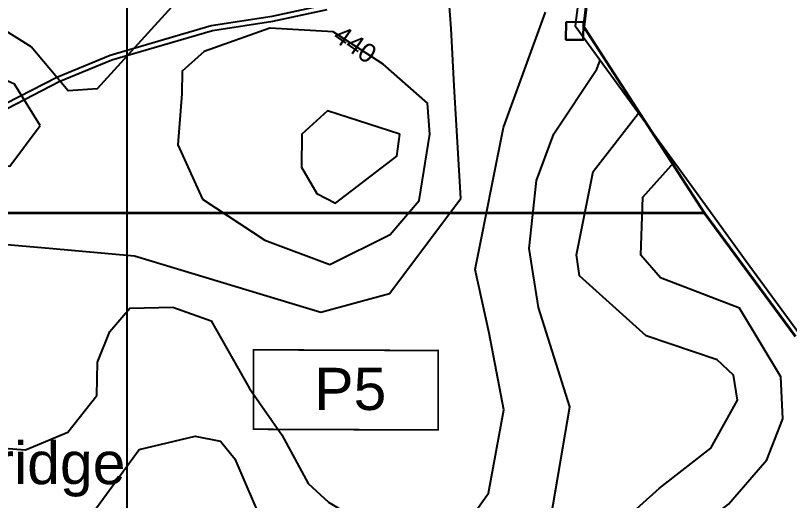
# Model space of a CAD drawing. Header units: metres. Extents: x 218545 to 227455, y 1543467 to 1556082.
# Drawn here: x 222868 to 223786, y 1550747 to 1551321 of the extents above; entities that cross this region are included whole.
import ezdxf

# ---------------------------------------------------------------- set-up
doc = ezdxf.new("R2010")
doc.units = ezdxf.units.M
doc.header["$MEASUREMENT"] = 0
for name, color, linetype in [('10 M CONTOUR', 20, 'Continuous'), ('2 M CONTOUR', 33, 'Continuous'), ('Bridges', 200, 'Continuous'), ('CART TRACK', 30, 'Continuous'), ('CONTEXT', 200, 'Continuous'), ('GRID', 250, 'Continuous'), ('STAGE-I', 160, 'Continuous'), ('STONES', 5, 'Continuous'), ('VILLAGE BOUNDARY', 6, 'Continuous')]:
    doc.layers.add(name, color=color, linetype=linetype)
doc.layers.add('BO', color=7, linetype='Continuous', lineweight=30)
doc.styles.get("Standard").update_dxf_attribs({"font": 'arial.ttf'})

msp = doc.modelspace()

# ---------------------------------------------------------------- linework, layer by layer
at = {"layer": '10 M CONTOUR'}
for points in [[(223359.27169, 1551180.59832, -1029.86579), (223356.57669, 1551217.24332, -1029.86579), (223303.81869, 1551263.32624, -1029.86579), (223244.58969, 1551301.73732, -1029.86579), (223169.64969, 1551306.17332, -1029.86579), (223091.88669, 1551278.40532, -1029.86579), (223065.53669, 1551255.21532, -1029.86579), (223065.06269, 1551228.03732, -1029.86579), (223060.30601, 1551167.83993, -1029.86579), (223089.80169, 1551103.55332, -1029.86579), (223163.76469, 1551054.74332, -1029.86579), (223240.50769, 1551025.94932, -1029.86579), (223312.32469, 1551061.71132, -1029.86579), (223346.67669, 1551101.70432, -1029.86579), (223359.27169, 1551180.59832, -1029.86579)], [(222897.19392, 1551190.73183, -1029.86579), (222866.87337, 1551239.78433, -1029.86579), (222800.24069, 1551269.28032, -1029.86579), (222775.56069, 1551273.03732, -1029.86579), (222745.15369, 1551257.36132, -1029.86579), (222744.88308, 1551178.02064, -1029.86579), (222788.63569, 1551143.81632, -1029.86579), (222861.24969, 1551142.46232, -1029.86579), (222897.19392, 1551190.73183, -1029.86579)], [(222856.77869, 1550136.78632, -1039.86579), (222932.94269, 1550142.10132, -1039.86579), (223047.07269, 1550064.28432, -1039.86579), (223170.78669, 1550007.62132, -1039.86579), (223281.27669, 1549996.20032, -1039.86579), (223469.75169, 1550052.13332, -1039.86579), (223548.57769, 1550093.36332, -1039.86579), (223659.44269, 1550193.91932, -1039.86579), (223698.23469, 1550269.90132, -1039.86579), (223703.05469, 1550341.87232, -1039.86579), (223667.57769, 1550376.28432, -1039.86579), (223625.78369, 1550380.66232, -1039.86579), (223499.85884, 1550389.61312, -1039.86579), (223450.12385, 1550452.37835, -1039.86579), (223461.51769, 1550548.06332, -1039.86579), (223713.16369, 1550742.19132, -1039.86579), (223758.56769, 1550794.61332, -1039.86579), (223777.62569, 1550843.20832, -1039.86579), (223775.40769, 1550893.07632, -1039.86579), (223726.09369, 1550974.34132, -1039.86579), (223632.72669, 1551010.20932, -1039.86579), (223609.22869, 1551037.31332, -1039.86579), (223611.51469, 1551105.65732, -1039.86579), (223649.00414, 1551147.37566, -1039.86579)]]:
    msp.add_polyline3d(points, dxfattribs=at)
at = {"layer": '2 M CONTOUR', "elevation": -1033.86579}
msp.add_lwpolyline([(222854.83069, 1550808.65032), (222879.82769, 1550806.40032), (222930.02369, 1550827.50032), (222964.30569, 1550870.85632), (222965.35669, 1550910.23632), (222979.79158, 1550946.66314), (223003.57569, 1550974.26432), (223054.76722, 1550975.38102), (223099.94869, 1550959.28032), (223145.30869, 1550879.33032), (223183.60668, 1550824.35053), (223214.90269, 1550766.52532), (223239.10069, 1550744.65532), (223326.88469, 1550691.73032), (223395.83569, 1550709.40332), (223428.60869, 1550755.44532), (223446.96558, 1550853.8644), (223429.63585, 1550944.87693), (223412.87469, 1551020.03932), (223446.64369, 1551188.41132), (223496.43669, 1551325.06332)], dxfattribs=at)
at = {"layer": '2 M CONTOUR'}
for points in [[(223395.88369, 1551104.16632, -1031.86579), (223388.13669, 1551237.70232, -1031.86579), (223384.44361, 1551305.72421, -1031.86579), (223378.40792, 1551384.78934, -1031.86579), (223375.67108, 1551509.06338, -1031.86579), (223340.57749, 1551541.76471, -1031.86579), (223282.53812, 1551520.52571, -1031.86579), (223222.47636, 1551408.96996, -1031.86579), (223053.01569, 1551331.01432, -1031.86579), (222964.84379, 1551234.1948, -1031.86579), (222930.64915, 1551231.67331, -1031.86579), (222886.64969, 1551283.90132, -1031.86579), (222794.98469, 1551341.71732, -1031.86579), (222707.95569, 1551340.54032, -1031.86579), (222655.30669, 1551257.23132, -1031.86579), (222694.87708, 1551095.98281, -1031.86579), (222793.808, 1551055.16884, -1031.86579), (222908.1684, 1551045.36034, -1031.86579), (223009.29169, 1551036.43993, -1031.86579), (223230.11097, 1550969.67595, -1031.86579), (223311.43069, 1550991.86932, -1031.86579), (223395.88369, 1551104.16632, -1031.86579)], [(222864.65969, 1550724.35532, -1035.86579), (222940.42269, 1550705.38732, -1035.86579), (223014.67569, 1550806.89532, -1035.86579), (223081.21169, 1550822.90632, -1035.86579), (223110.98369, 1550816.68832, -1035.86579), (223128.19069, 1550795.76232, -1035.86579), (223161.45669, 1550717.74332, -1035.86579), (223299.18869, 1550629.67532, -1035.86579), (223396.74169, 1550638.58132, -1035.86579), (223502.66969, 1550725.53632, -1035.86579), (223525.21349, 1550857.47093, -1035.86579), (223488.13769, 1550975.24432, -1035.86579), (223476.74269, 1551045.11232, -1035.86579), (223485.62969, 1551125.75032, -1035.86579), (223506.16369, 1551180.78432, -1035.86579), (223557.29169, 1551257.63132, -1035.86579), (223561.09479, 1551268.13802, -1035.86579)], [(222857.59822, 1550668.13953, -1037.86579), (222913.58505, 1550648.762, -1037.86579), (222952.40341, 1550647.84947, -1037.86579), (223011.77169, 1550677.78632, -1037.86579), (223051.72969, 1550682.68532, -1037.86579), (223116.19769, 1550665.00932, -1037.86579), (223201.86469, 1550607.15832, -1037.86579), (223337.33769, 1550574.12632, -1037.86579), (223390.83469, 1550585.78132, -1037.86579), (223438.79469, 1550611.78532, -1037.86579), (223546.24569, 1550684.72532, -1037.86579), (223631.28469, 1550761.23932, -1037.86579), (223692.42292, 1550808.57781, -1037.86579), (223723.95369, 1550865.37732, -1037.86579), (223719.06369, 1550894.85332, -1037.86579), (223699.88069, 1550913.11632, -1037.86579), (223615.47169, 1550941.46032, -1037.86579), (223536.60769, 1551012.84632, -1037.86579), (223533.00169, 1551037.48632, -1037.86579), (223552.69769, 1551136.31432, -1037.86579), (223606.6951, 1551205.4962, -1037.86579)], [(223323.78369, 1551180.59832, -1027.86579), (223237.74469, 1551208.00332, -1027.86579), (223207.30769, 1551180.52032, -1027.86579), (223207.09869, 1551141.32732, -1027.86579), (223225.40669, 1551110.38032, -1027.86579), (223247.31069, 1551098.85832, -1027.86579), (223319.92569, 1551154.27832, -1027.86579), (223323.78369, 1551180.59832, -1027.86579)]]:
    msp.add_polyline3d(points, dxfattribs=at)
at = {"layer": 'BO', "ltscale": 100, "const_width": 3, "elevation": -1469.86579}
for points in [[(223667.199, 1552577.88961), (223677.55703, 1552461.32235), (223541.93482, 1551307.5324), (223684.70863, 1551086.8325)], [(223684.70863, 1551086.8325), (223684.70863, 1551086.8325), (223792.56836, 1550940.75478)]]:
    msp.add_lwpolyline(points, dxfattribs=at)
at = {"layer": 'CART TRACK', "linetype": 'Continuous', "ltscale": 50, "elevation": -1469.86579}
for points in [[(222682.48969, 1551117.45083), (222720.13969, 1551146.13632), (222740.13969, 1551184.13632), (222751.13969, 1551198.13632), (222770.13969, 1551209.13632), (222857.13969, 1551217.13632), (222917.13969, 1551248.13632), (222980.13969, 1551274.13632), (223100.13969, 1551309.13632), (223172.13969, 1551320.13632), (223236.13969, 1551334.13632)], [(222686.12593, 1551112.67823), (222724.83128, 1551142.16778), (222745.19492, 1551180.8587), (222755.14463, 1551193.52197), (222772.00355, 1551203.2824), (222858.85428, 1551211.26867), (222919.66583, 1551242.68797), (222982.12991, 1551268.4668), (223101.43844, 1551303.26512), (223173.23497, 1551314.23403), (223237.37803, 1551328.26533)]]:
    msp.add_lwpolyline(points, dxfattribs=at)
at = {"layer": 'GRID', "linetype": 'Continuous'}
msp.add_line((223000.13969, 1555700.13632, -1469.86579), (223000.13969, 1546700.13632, -1469.86579), dxfattribs=at)
at = {"layer": 'STAGE-I', "color": 1, "lineweight": 40, "elevation": -1469.86579}
msp.add_lwpolyline([(222600.41209, 1552119.13632), (223173.77115, 1552119.13632), (223173.77115, 1552314.75479), (223215.17548, 1552277.36841), (223273.06689, 1552269.35703), (223321.16135, 1552281.37407), (223354.11482, 1552300.95747), (223403.54521, 1552305.40821), (223440.56649, 1552336.64276), (223562.7384, 1552459.83721), (223592.35368, 1552543.74008), (223624.94547, 1552564.7416), (223667.199, 1552577.88961), (223677.55703, 1552461.32235), (223541.93482, 1551307.5324), (223684.70863, 1551086.8325), (222724.41831, 1551087.13632), (222689.00077, 1551547.82203), (222714.47903, 1551615.20029, 0.113795617), (222755.10673, 1551794.55861, 0.095000769), (222721.7997, 1551933.95032), (222704.7291, 1551966.41459), (222600.41209, 1552119.13632)], format="xyb", dxfattribs=at)
msp.add_lwpolyline([(222474.60376, 1550139.74655), (222472.84014, 1550134.82576), (222334.58561, 1550183.92044), (222364.28013, 1550215.78795), (222389.67776, 1550242.10852), (222414.8716, 1550268.2179), (222445.92618, 1550298.61043), (222477.97533, 1550329.97632), (222521.03239, 1550374.22247), (222594.04216, 1550448.58307), (222625.02078, 1550479.73986), (222671.27298, 1550529.26765), (222720.39428, 1550606.33941), (222736.94658, 1550677.73638), (222744.34754, 1550773.56988), (222741.96985, 1550819.9295), (222740.28349, 1550891.16433), (222738.5554, 1550964.16157), (222724.41831, 1551087.13632), (223684.70863, 1551086.8325), (223792.56836, 1550940.75478)], dxfattribs=at)
at = {"layer": 'STAGE-I', "lineweight": 211, "const_width": 2, "elevation": -1469.86579}
msp.add_lwpolyline([(223150.07227, 1550925.05628), (223368.93139, 1550924.20638), (223368.93139, 1550830.10546), (223150.07227, 1550830.95537)], close=True, dxfattribs=at)
at = {"layer": 'STONES', "lineweight": 30, "extrusion": (0.009448, 0.010215, 0.999903), "elevation": 17938.31647}
msp.add_lwpolyline([(223510.87334, 1551211.11464), (223531.5552, 1551210.90942), (223531.34529, 1551189.75484), (223510.66343, 1551189.96006)], close=True, dxfattribs=at)
at = {"layer": 'VILLAGE BOUNDARY', "extrusion": (0.009448, 0.010215, 0.999903), "elevation": 17938.31647}
msp.add_lwpolyline([(223597.56354, 1553322.43942), (223609.02457, 1552910.00505), (223675.1498, 1552358.61453), (223646.47397, 1552180.96409), (223623.22439, 1552041.16071), (223598.31607, 1551840.20734), (223563.95209, 1551551.91416), (223550.43839, 1551431.54133), (223521.83817, 1551206.31871), (223681.96925, 1550986.31346), (223724.34219, 1550927.55755), (223786.37889, 1550843.04487), (224078.13346, 1550702.08254), (224360.20277, 1550561.99563), (224448.38552, 1550525.89358), (224508.36023, 1550500.05958), (224852.71552, 1550355.52573), (224783.63501, 1550165.161), (224808.82881, 1550024.68509), (224867.18215, 1549982.51034), (224926.68351, 1549973.76392), (224994.24565, 1549954.74247), (225078.63344, 1549986.12143), (225106.4409, 1549928.39776), (225344.78877, 1549922.84843), (225507.44283, 1550058.06124), (225794.38931, 1550062.23138), (225986.08976, 1550068.30892), (226148.97936, 1550072.93468), (226455.23444, 1550017.92131), (226210.0883, 1549528.66686), (226181.24477, 1549343.70468), (226230.35832, 1549292.84895), (226267.60754, 1549296.43499), (226252.00345, 1549120.11588), (226233.9141, 1548937.87217), (226231.96733, 1548886.33721), (226226.2685, 1548799.18276), (226135.07989, 1548766.97224), (225946.70216, 1548659.84923)], dxfattribs=at)

# ---------------------------------------------------------------- texts
at = {"layer": 'Bridges', "color": 0}
msp.add_text('Bridge', height=50, dxfattribs=at).set_placement((222796.59791, 1550765.93774, -1470.22871))
at = {"layer": 'CONTEXT', "linetype": 'Continuous'}
msp.add_text('440', height=22.5, rotation=325.20452261, dxfattribs=at).set_placement((223242.70873, 1551292.60516, -1029.86579))
at = {"layer": 'STAGE-I', "lineweight": 211}
msp.add_text('    P5', height=50, dxfattribs=at).set_placement((223144.60524, 1550853.74307, -1469.86579))

doc.saveas('drawing.dxf')
